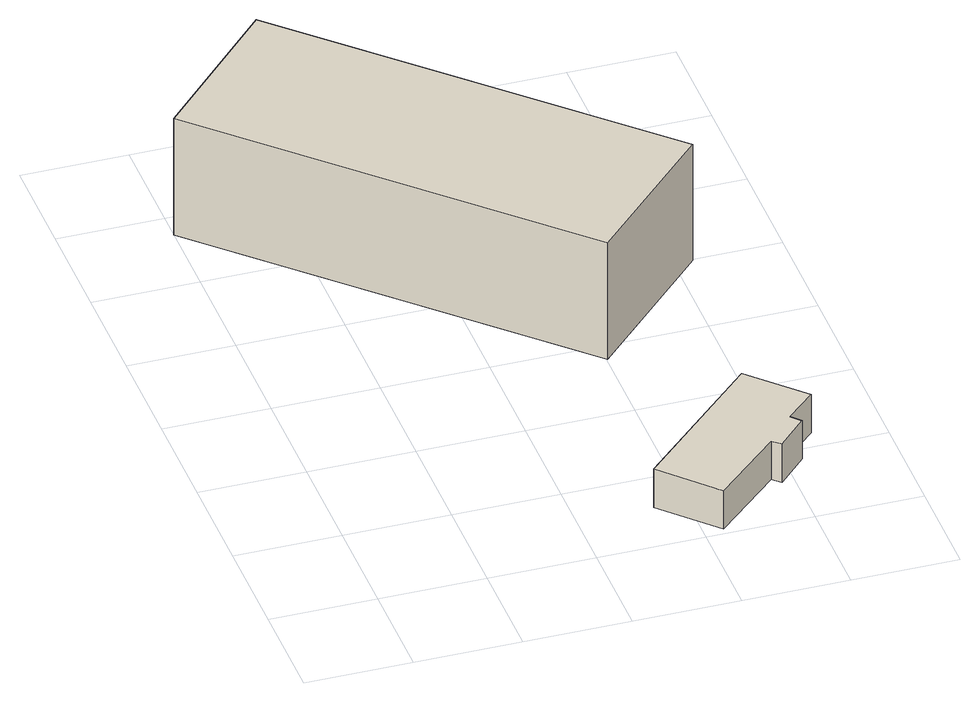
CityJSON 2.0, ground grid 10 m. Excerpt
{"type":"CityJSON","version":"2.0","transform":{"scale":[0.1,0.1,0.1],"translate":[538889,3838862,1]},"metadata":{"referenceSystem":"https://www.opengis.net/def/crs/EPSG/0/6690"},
"CityObjects":{
"building1":{"type":"Building","attributes":{"計測周辺長":117.38,"1/2500図郭":34,"区名":"西淀川区","町丁目名称":"西島２丁目","街区番号":1,"class":"3001","usage":"452","measuredHeight":12.4,"storeysAboveGround":1,"BuildingDetailAttribute.buildingRoofEdgeArea":696.87,"BuildingDetailAttribute.buildingStructureType":"610","BuildingDetailAttribute.buildingStructureOrgType":"2","BuildingDetailAttribute.detailedUsage":"1620","BuildingDetailAttribute.specifiedBuildingCoverageRate":0.6,"BuildingDetailAttribute.surveyYear":2017,"BuildingRiverFloodingRiskAttribute.description":"1","BuildingRiverFloodingRiskAttribute.rank":"2","BuildingRiverFloodingRiskAttribute.depth":1.59,"BuildingRiverFloodingRiskAttribute.adminType":"1","BuildingRiverFloodingRiskAttribute.scale":"2","BuildingRiverFloodingRiskAttribute.duration":6.13,"BuildingTsunamiRiskAttribute.description":"1","BuildingTsunamiRiskAttribute.rank":"2","BuildingTsunamiRiskAttribute.depth":1.33,"BuildingHighTideRiskAttribute.description":"1","BuildingHighTideRiskAttribute.rank":"3","BuildingHighTideRiskAttribute.depth":3.96,"BuildingIDAttribute.prefecture":"27","BuildingIDAttribute.city":"27113"},"geometry":[{"type":"Solid","lod":"1","boundaries":[[[[0,1,2,3]],[[2,4,5,3]],[[1,6,4,2]],[[0,7,6,1]],[[3,5,7,0]],[[4,6,7,5]]]]}]},
"building2":{"type":"Building","attributes":{"計測周辺長":48.47,"1/2500図郭":34,"区名":"西淀川区","町丁目名称":"西島２丁目","街区番号":1,"class":"3001","usage":"452","measuredHeight":4.1,"storeysAboveGround":1,"BuildingDetailAttribute.buildingRoofEdgeArea":117.44,"BuildingDetailAttribute.buildingStructureType":"610","BuildingDetailAttribute.buildingStructureOrgType":"2","BuildingDetailAttribute.detailedUsage":"1620","BuildingDetailAttribute.specifiedBuildingCoverageRate":0.6,"BuildingDetailAttribute.surveyYear":2017,"BuildingRiverFloodingRiskAttribute.description":"1","BuildingRiverFloodingRiskAttribute.rank":"2","BuildingRiverFloodingRiskAttribute.depth":1.45,"BuildingRiverFloodingRiskAttribute.adminType":"1","BuildingRiverFloodingRiskAttribute.scale":"2","BuildingRiverFloodingRiskAttribute.duration":3.72,"BuildingTsunamiRiskAttribute.description":"1","BuildingTsunamiRiskAttribute.rank":"2","BuildingTsunamiRiskAttribute.depth":1.11,"BuildingHighTideRiskAttribute.description":"1","BuildingHighTideRiskAttribute.rank":"3","BuildingHighTideRiskAttribute.depth":3.72,"BuildingIDAttribute.prefecture":"27","BuildingIDAttribute.city":"27113"},"geometry":[{"type":"Solid","lod":"1","boundaries":[[[[8,9,10,11,12,13,14,15]],[[14,16,17,15]],[[13,18,16,14]],[[12,19,18,13]],[[11,20,19,12]],[[10,21,20,11]],[[9,22,21,10]],[[8,23,22,9]],[[15,17,23,8]],[[16,18,19,20,21,22,23,17]]]]}]}
},
"vertices":[
[0,574,9],[114,693,9],[417,398,9],[301,280,9],[417,398,133],[301,280,133],[114,693,133],[0,574,133],
[270,55,10],[387,168,10],[435,119,10],[407,93,10],[415,84,10],[388,56,10],[380,63,10],[318,5,10],[380,63,51],[318,5,51],[388,56,51],[415,84,51],[407,93,51],[435,119,51],[387,168,51],[270,55,51]
]}
